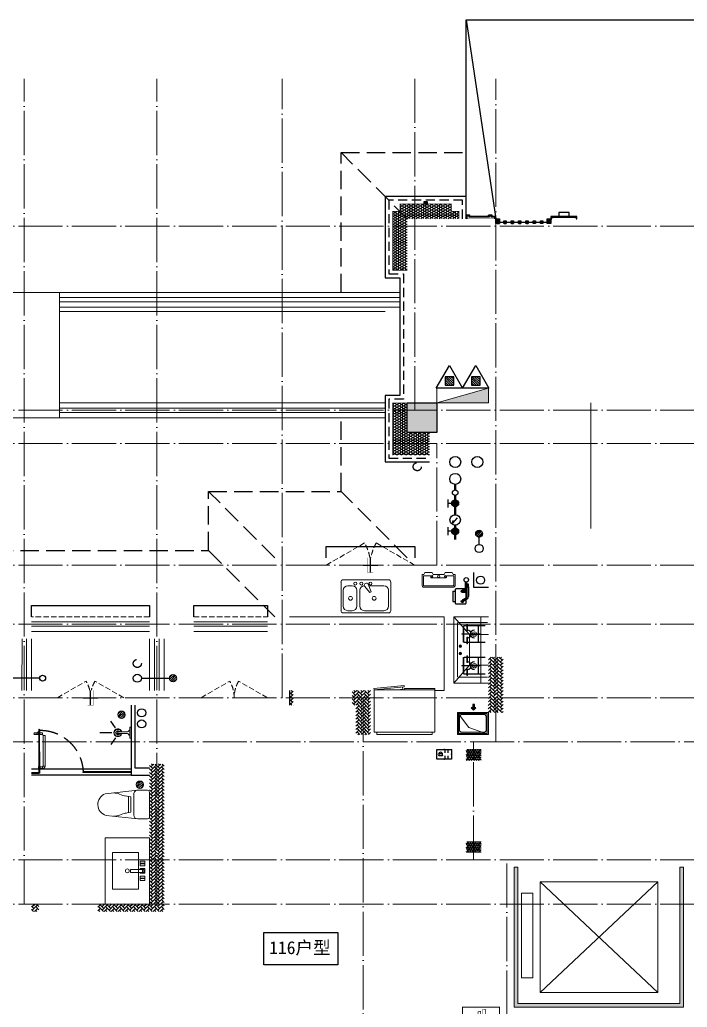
# Model space of a CAD drawing. Extents: x -518115 to 389031, y -231062 to 1628073.
# Drawn here: x 42956 to 52017, y 677557 to 690957 of the extents above; entities that cross this region are included whole.
import ezdxf
from ezdxf.enums import TextEntityAlignment as Align

# ---------------------------------------------------------------- set-up
doc = ezdxf.new("R2010")
doc.units = 0
doc.header["$LTSCALE"] = 1000
doc.header["$MEASUREMENT"] = 0
for name, pattern in [('DASH', [0.35, 0.25, -0.1]), ('DOTE', [2.42, 2, -0.2, 0.02, -0.2]), ('HIDDEN', [0.375, 0.25, -0.125])]:
    doc.linetypes.add(name, pattern=pattern)
for name, color, linetype, lineweight in [('3.5方案汇报，与郭总、侯月琴确定户型_t8$0$STAIR', 2, 'Continuous', 18), ('DOTE', 19, 'DOTE', 9), ('EQUIP-消防', 3, 'Continuous', 20), ('EQUIP_消火栓', 242, 'Continuous', 18), ('LVTRY', 1, 'Continuous', 13), ('PUB_HATCH', 8, 'Continuous', 9), ('STAIR', 2, 'Continuous', 18), ('WINDOW', 144, 'Continuous', 15), ('填充', 251, 'Continuous', 5), ('平面-栏杆', 135, 'Continuous', 15), ('平面-看线', 45, 'Continuous', 15), ('平面-空调室内机', 176, 'Continuous', 9), ('平面-空调预留孔', 173, 'Continuous', 15), ('空调', 76, 'Continuous', 13), ('立面-洞口示意', 152, 'Continuous', 13)]:
    doc.layers.add(name, color=color, linetype=linetype, lineweight=lineweight)
for name, color, linetype in [('A-EQPM-MECH', 191, 'Continuous'), ('AH-FURNITURE', 1, 'Continuous'), ('EQUIP-安防', 3, 'Continuous'), ('EQUIP_地漏', 7, 'Continuous'), ('EQUIP_消防', 7, 'Continuous'), ('IP-bath&kitchen-JOHNSON', 4, 'Continuous'), ('P-bath&kitchen-JOHNSON', 4, 'Continuous'), ('PUB_TEXT', 4, 'Continuous'), ('VPIPE-中水', 122, 'Continuous'), ('VPIPE-凝结', 150, 'Continuous'), ('VPIPE-废水', 31, 'Continuous'), ('VPIPE-消防', 1, 'TG_X'), ('VPIPE-给水', 3, 'TG_J'), ('VPIPE-雨水', 4, 'DASH'), ('保温', 6, 'Continuous'), ('修改标示', 212, 'Continuous'), ('卫生间', 6, 'Continuous'), ('建筑-排气道', 9, 'Continuous'), ('机电标识类', 1, 'Continuous'), ('污水', 3, 'Continuous'), ('看线', 251, 'Continuous'), ('立面', 73, 'Continuous'), ('立面-看线', 251, 'Continuous'), ('给水', 4, 'Continuous'), ('铝合金', 144, 'Continuous')]:
    doc.layers.add(name, color=color, linetype=linetype)
doc.styles.add('_TEL_DIM', font='SIMPLEX', dxfattribs={"width": 0.8, "height": 3.5, "bigfont": 'HZTXT'})
doc.styles.add('DIM_FONT', font='SIMPLEX.shx', dxfattribs={"width": 0.56})
doc.styles.add('TG_LINETYPE', font='SIMPLEX', dxfattribs={"width": 0.8, "height": 3, "bigfont": 'HZTXT'})
doc.styles.add('房间名称', font='TSSDENG', dxfattribs={"width": 0.8, "bigfont": 'HZTXT'})
doc.styles.add('黑体', font='')
doc.styles.get('黑体').set_extended_font_data('SimHei')
doc.linetypes.add('TG_J', pattern='A,2,-0.22,["J",TG_LINETYPE,S=0.1,R=0,X=-0.18,Y=-0.15],0', length=2.22)
doc.linetypes.add('TG_X', pattern='A,4,-0.3,["X",TG_LINETYPE,S=0.1,R=0,X=-0.23,Y=-0.15],0', length=4.3)
pattern_1 = [(45, (0, 0), (0, 47.4157523), [100.584, -33.528]), (135, (23.708, 23.708), (3e-15, 47.4157523), [100.584, -33.528])]
pattern_2 = [(90, (0, 0), (-16.49778, 1e-15), [9.525, -19.05]), (210, (0, 0), (8.24889, -14.2874966), [9.525, -19.05]), (150, (6e-16, 9.525), (-8.24889, -14.2874966), [9.525, -19.05])]

# ---------------------------------------------------------------- blocks, each defined once
blk = doc.blocks.new('rtyg7uyhg')
at = {"layer": 'LVTRY'}
for p, q in [((193590, 45458), (193590, 45069)), ((194235, 45489), (193621, 45489)), ((193896, 45430), (193858, 45326)), ((193926, 45440), (193940, 45432)), ((194265, 45069), (194265, 45458)), ((193621, 45131), (193621, 45346)), ((193682, 45407), (193888, 45407)), ((193858, 45326), (193875, 45316)), ((193875, 45316), (193946, 45401)), ((194010, 45346), (194010, 45131)), ((194051, 45131), (194051, 45346)), ((194112, 45407), (194173, 45407)), ((194235, 45346), (194235, 45131)), ((193621, 45039), (194235, 45039)), ((193948, 45069), (193682, 45069)), ((194173, 45069), (194112, 45069))]:
    blk.add_line(p, q, dxfattribs=at)
for centre, radius in [((193866, 45438), 20.5), ((193989, 45438), 20.5), ((194071, 45438), 20.5), ((193815, 45238), 25.6), ((194137, 45238), 25.6)]:
    blk.add_circle(centre, radius, dxfattribs=at)
for centre, radius, start, end in [((193621, 45458), 30.7, 90, 180), ((193916, 45423), 20.5, 60, 159.4623), ((193930, 45414), 20.5, 320.5377, 60), ((194235, 45458), 30.7, 360, 90), ((193682, 45346), 61.4, 90, 180), ((193948, 45346), 61.4, 360, 90), ((194112, 45346), 61.4, 90, 180), ((194173, 45346), 61.4, 360, 90), ((193621, 45069), 30.7, 180, 270), ((193682, 45131), 61.4, 180, 270), ((193948, 45131), 61.4, 270, 360), ((194112, 45131), 61.4, 180, 270), ((194173, 45131), 61.4, 270, 360), ((194235, 45069), 30.7, 270, 360)]:
    blk.add_arc(centre, radius, start, end, dxfattribs=at)
at = {"layer": 'LVTRY', "style": 'DIM_FONT', "width": 0.8, "flags": 9}
for tag in ['YSIZE', 'XSIZE']:
    blk.add_attdef(tag, (193928, 45488), '', height=0.5, rotation=90, dxfattribs=at)
blk = doc.blocks.new('A$C60D053AF')
at = {"layer": 'AH-FURNITURE', "color": 8}
for p, q in [((233, -90), (128, -90)), ((233, -110), (128, -110)), ((193, -71), (328, -71)), ((193, -91), (328, -91)), ((245, -129), (245, -122)), ((265, -129), (265, -122)), ((342, -97), (370, -143)), ((356, -83), (384, -129)), ((255, -281), (255, -251)), ((393, -281), (393, -251)), ((255, -281), (393, -281))]:
    blk.add_line(p, q, dxfattribs=at)
for points in [[(170, -68, 1), (170, -94), (193, -94), (193, -68)], [(234, -251), (414, -251, 0.414214), (424, -241), (424, -111, 0.414214), (414, -101), (234, -101, 0.414214), (224, -111), (224, -241, 0.414214)], [(268, -122), (268, -107, 0.414214), (248, -87), (233, -87), (233, -113), (242, -113), (242, -122)], [(242, -152, 1), (268, -152), (268, -129), (242, -129)], [(384, -161, 1), (402, -143), (386, -127), (368, -145)]]:
    blk.add_lwpolyline(points, format="xyb", close=True, dxfattribs=at)
for centre, radius in [((100, -100), 30), ((255, -152), 15), ((255, -152), 10), ((393, -152), 15), ((393, -152), 10)]:
    blk.add_circle(centre, radius, dxfattribs=at)
for radius in [40, 20]:
    blk.add_arc((328, -111), radius, 45, 90, dxfattribs=at)
blk = doc.blocks.new('A-Kitchen-7')
at = {"layer": 'LVTRY'}
for p, q in [((-519, 780), (-7, 834)), ((-515, 756), (-519, 780)), ((-4, 811), (-515, 756)), ((515, 756), (-515, 756)), ((-515, 756), (-515, 40)), ((-486, 761), (-485, 756)), ((-29, 767), (-112, 756)), ((-29, 767), (-35, 806)), ((-7, 834), (-4, 811)), ((515, 780), (0, 780)), ((0, 756), (0, 780)), ((515, 756), (515, 780)), ((515, 40), (515, 756)), ((-515, 40), (515, 40))]:
    blk.add_line(p, q, dxfattribs=at)
blk.add_lwpolyline([(-469, 40), (-469, 0), (469, 0), (469, 40)], close=True, dxfattribs=at)
blk = doc.blocks.new('*U70')
h = blk.add_hatch(color=5)
h.set_gradient(color1=(0, 0, 255), rotation=180, tint=1)
h.paths.add_polyline_path([(0, 0), (-6.35, -6.35), (-6.35, -2.159), (-15, -2.159), (-15, 2.159), (-6.35, 2.159), (-6.35, 6.35)])
at = {"color": 0, "linetype": 'Continuous'}
blk.add_lwpolyline([(0, 0), (-6.35, -6.35), (-6.35, -2.159), (-15, -2.159), (-15, 2.159), (-6.35, 2.159), (-6.35, 6.35)], close=True, dxfattribs=at)
blk = doc.blocks.new('sgrsefv')
at = {"layer": 'PUB_HATCH'}
blk.add_hatch(color=256, dxfattribs=at).paths.add_polyline_path([(1112933, 840916), (1112933, 840646), (1113073, 840646), (1113073, 840661), (1112968, 840661), (1112948, 840681), (1112948, 840881), (1112968, 840901), (1113288, 840901), (1113308, 840881), (1113308, 840681), (1113288, 840661), (1113183, 840661), (1113183, 840646), (1113323, 840646), (1113323, 840916)])
at = {"layer": 'LVTRY', "color": 1}
for p, q in [((1113073, 840661), (1113073, 840646)), ((1113183, 840661), (1113183, 840646))]:
    blk.add_line(p, q, dxfattribs=at)
for points in [[(1112918, 840931), (1113338, 840931), (1113338, 840631), (1112918, 840631)], [(1112933, 840916), (1113323, 840916), (1113323, 840646), (1112933, 840646)], [(1113288, 840661), (1112968, 840661), (1112948, 840681), (1112948, 840881), (1112968, 840901), (1113288, 840901), (1113308, 840881), (1113308, 840681), (1113288, 840661)]]:
    blk.add_lwpolyline(points, close=True, dxfattribs=at)
at = {"layer": '立面-洞口示意'}
blk.add_lwpolyline([(1112918, 840931), (1113182, 840837), (1113338, 840631)], dxfattribs=at)
at = {"layer": '建筑-排气道', "xscale": -5, "yscale": 5, "zscale": 5, "rotation": 270}
blk.add_blockref('*U70', (1113118, 840599), dxfattribs=at)
blk = doc.blocks.new('FRSDFDGDGDRGDR')
at = {"layer": '平面-空调预留孔'}
for p, q in [((699612, 775044), (699612, 775441)), ((699619, 775448), (699746, 775448)), ((699720, 775342), (699720, 775143)), ((699727, 775349), (699740, 775349)), ((699746, 775448), (699746, 775355)), ((699727, 775136), (699740, 775136)), ((699746, 775130), (699746, 775037)), ((699746, 775037), (699619, 775037))]:
    blk.add_line(p, q, dxfattribs=at)
blk.add_lwpolyline([(699766, 775167), (699793, 775154), (699793, 775057), (699766, 775044), (699766, 775018), (699619, 775018, -0.414214), (699593, 775044), (699593, 775441, -0.414214), (699619, 775468), (699766, 775468), (699766, 775441), (699793, 775428), (699793, 775332), (699766, 775318)], format="xyb", close=True, dxfattribs=at)
for centre, radius in [((699740, 775332), 10.6), ((699740, 775243), 15.8), ((699740, 775154), 10.6)]:
    blk.add_circle(centre, radius, dxfattribs=at)
for centre, start, end in [((699619, 775441), 90, 180), ((699727, 775342), 90, 180), ((699740, 775355), 270, 360), ((699727, 775143), 180, 270), ((699740, 775130), 0, 90), ((699619, 775044), 180, 270)]:
    blk.add_arc(centre, 6.6, start, end, dxfattribs=at)
blk = doc.blocks.new('GDGDRGDRGRD')
at = {"layer": 'LVTRY', "color": 251}
for p, q in [((430081, 371515), (429865, 371758)), ((430335, 371758), (429865, 371758)), ((429865, 371758), (429865, 370858)), ((430235, 370858), (430235, 371758)), ((430335, 371515), (430081, 371515)), ((430081, 371515), (430081, 371100)), ((429865, 370858), (430081, 371100)), ((430081, 371100), (430335, 371100)), ((429865, 370858), (430335, 370858))]:
    blk.add_line(p, q, dxfattribs=at)
at = {"layer": 'LVTRY'}
for p, q in [((429915, 370948), (429915, 371668)), ((429925, 371678), (430325, 371678)), ((429995, 371628), (429995, 371418)), ((430000, 371628), (430000, 371418)), ((430290, 371638), (430005, 371638)), ((430290, 371633), (430005, 371633)), ((430045, 371658), (430045, 371568)), ((430050, 371658), (430045, 371658)), ((430050, 371568), (430050, 371658)), ((430195, 371418), (430195, 371628)), ((430200, 371418), (430200, 371628)), ((430235, 371668), (430235, 370948)), ((429975, 371526), (430102, 371526)), ((429975, 371521), (429975, 371526)), ((430102, 371521), (429975, 371521)), ((430045, 371568), (430050, 371568)), ((430045, 371388), (430045, 371478)), ((430045, 371478), (430050, 371478)), ((430050, 371478), (430050, 371388)), ((430220, 371526), (430092, 371526)), ((430092, 371526), (430092, 371521)), ((430092, 371521), (430220, 371521)), ((430102, 371526), (430102, 371521)), ((430220, 371521), (430220, 371526)), ((430235, 371100), (430235, 371515)), ((429935, 371358), (429974, 371358)), ((429955, 371339), (429955, 371378)), ((430005, 371413), (430290, 371413)), ((430005, 371408), (430290, 371408)), ((430050, 371388), (430045, 371388)), ((429935, 371258), (429974, 371258)), ((429955, 371239), (429955, 371278)), ((429995, 370988), (429995, 371198)), ((430000, 370988), (430000, 371198)), ((430005, 371208), (430290, 371208)), ((430005, 371203), (430290, 371203)), ((430045, 371228), (430045, 371138)), ((430050, 371228), (430045, 371228)), ((430050, 371138), (430050, 371228)), ((430195, 371198), (430195, 370988)), ((430200, 371198), (430200, 370988)), ((430102, 371096), (429975, 371096)), ((429975, 371096), (429975, 371091)), ((429975, 371091), (430102, 371091)), ((430045, 371138), (430050, 371138)), ((430045, 370958), (430045, 371048)), ((430045, 371048), (430050, 371048)), ((430050, 371048), (430050, 370958)), ((430092, 371091), (430092, 371096)), ((430092, 371096), (430220, 371096)), ((430220, 371091), (430092, 371091)), ((430102, 371091), (430102, 371096)), ((430220, 371096), (430220, 371091)), ((430325, 370938), (429925, 370938)), ((430290, 370983), (430005, 370983)), ((430290, 370978), (430005, 370978)), ((430050, 370958), (430045, 370958))]:
    blk.add_line(p, q, dxfattribs=at)
blk.add_lwpolyline([(429609, 370758), (429735, 370758), (429735, 371758), (427635, 371758)], dxfattribs=at)
for centre, radius in [((430147, 371523), 29.7), ((430147, 371523), 11.7), ((429955, 371358), 17), ((429955, 371258), 17), ((430147, 371093), 29.7), ((430147, 371093), 11.7)]:
    blk.add_circle(centre, radius, dxfattribs=at)
for centre, radius, start, end in [((429925, 371668), 10, 90, 180), ((430005, 371628), 10, 90, 180), ((430005, 371628), 5, 90, 180), ((430190, 371628), 10, 0, 90), ((430190, 371628), 5, 0, 90), ((430225, 371668), 10, 0, 90), ((430047, 371523), 56.7, 2.2742, 87.7258), ((430047, 371523), 52.2, 2.4704, 87.5296), ((430047, 371523), 56.7, 272.2742, 357.7258), ((430047, 371523), 52.2, 272.4704, 357.5296), ((430147, 371523), 56.7, 92.2742, 177.7258), ((430147, 371523), 56.7, 182.2742, 267.7258), ((430147, 371523), 52.2, 92.4704, 177.5296), ((430147, 371523), 52.2, 182.4704, 267.5296), ((430005, 371418), 10, 180, 270), ((430005, 371418), 5, 180, 270), ((430190, 371418), 5, 270, 0), ((430190, 371418), 10, 270, 0), ((430005, 371198), 10, 90, 180), ((430005, 371198), 5, 90, 180), ((430190, 371198), 10, 0, 90), ((430190, 371198), 5, 0, 90), ((430047, 371093), 56.7, 2.2742, 87.7258), ((430047, 371093), 52.2, 2.4704, 87.5296), ((430047, 371093), 56.7, 272.2742, 357.7258), ((430047, 371093), 52.2, 272.4704, 357.5296), ((430147, 371093), 56.7, 92.2742, 177.7258), ((430147, 371093), 56.7, 182.2742, 267.7258), ((430147, 371093), 52.2, 92.4704, 177.5296), ((430147, 371093), 52.2, 182.4704, 267.5296), ((429925, 370948), 10, 180, 270), ((430005, 370988), 10, 180, 270), ((430005, 370988), 5, 180, 270), ((430190, 370988), 5, 270, 0), ((430190, 370988), 10, 270, 0), ((430225, 370948), 10, 270, 0)]:
    blk.add_arc(centre, radius, start, end, dxfattribs=at)
at = {"xscale": -1}
blk.add_blockref('rtyg7uyhg', (622600, 326770), dxfattribs=at)
at = {"xscale": -1, "rotation": 270}
blk.add_blockref('FRSDFDGDGDRGDR', (-345583, -327434), dxfattribs=at)
for name, p, rotation in [('A$C60D053AF', (430135, 372358), 270), ('sgrsefv', (1543253, 1211090), 180)]:
    blk.add_blockref(name, p, dxfattribs=dict(rotation=rotation))
at = {"layer": 'LVTRY', "color": 1, "extrusion": (0, 0, -1), "xscale": -0.7999999999883585, "yscale": 0.7999999999883585, "zscale": -0.7999999999883585}
blk.add_blockref('A-Kitchen-7', (-429197, 370159), dxfattribs=at)
blk = doc.blocks.new('GDFGDGRD')
at = {"layer": '保温', "linetype": 'ByBlock', "ltscale": 10}
h = blk.add_hatch(dxfattribs=at)
h.set_pattern_fill('AR-HBONE', color=251, scale=55)
h.set_pattern_definition(pattern_1)
h.paths.add_polyline_path([(434617, 372724), (434417, 372724), (434416, 373474), (434616, 373474)])
h = blk.add_hatch(dxfattribs=at)
h.set_pattern_fill('AR-HBONE', color=251, scale=55)
h.set_pattern_definition(pattern_1)
h.paths.add_polyline_path([(436215, 372424), (436217, 373024), (436417, 373024), (436415, 372424)])
h = blk.add_hatch(dxfattribs=at)
h.set_pattern_fill('AR-HBONE', color=251, scale=55)
h.set_pattern_definition(pattern_1)
h.paths.add_polyline_path([(436417, 372824), (436417, 373024), (436467, 373024), (436467, 372824)])
h = blk.add_hatch(dxfattribs=at)
h.set_pattern_fill('AR-HBONE', color=251, scale=55)
h.set_pattern_definition(pattern_1)
h.paths.add_polyline_path([(437267, 372824), (437267, 373024), (437317, 373024), (437317, 372824)])
at = {"layer": '保温', "linetype": 'Continuous', "ltscale": 10}
h = blk.add_hatch(dxfattribs=at)
h.set_pattern_fill('HEX', color=251, scale=10, angle=90, style=0)
h.set_pattern_definition(pattern_2)
h.paths.add_polyline_path([(434917, 372074), (434717, 372074), (434716, 372224), (434916, 372224)])
at = {"layer": '保温', "linetype": 'ByBlock', "ltscale": 10}
h = blk.add_hatch(dxfattribs=at)
h.set_pattern_fill('AR-HBONE', color=251, scale=55)
h.set_pattern_definition(pattern_1)
h.paths.add_polyline_path([(439017, 370024), (439017, 372024), (439217, 372024), (439217, 370024)])
at = {"layer": '保温', "linetype": 'Continuous', "ltscale": 10}
h = blk.add_hatch(dxfattribs=at)
h.set_pattern_fill('HEX', color=251, scale=10, angle=90, style=0)
h.set_pattern_definition(pattern_2)
h.paths.add_polyline_path([(434917, 370824), (434717, 370824), (434716, 370974), (434916, 370974)])
at = {"layer": '保温', "linetype": 'ByBlock', "ltscale": 10}
h = blk.add_hatch(dxfattribs=at)
h.set_pattern_fill('AR-HBONE', color=251, scale=55)
h.set_pattern_definition(pattern_1)
h.paths.add_polyline_path([(439217, 370024), (439217, 370124), (439917, 370124), (439917, 370024)])
h = blk.add_hatch(dxfattribs=at)
h.set_pattern_fill('AR-HBONE', color=251, scale=55)
h.set_pattern_definition(pattern_1)
h.paths.add_polyline_path([(440717, 370024), (440717, 370124), (440817, 370124), (440817, 370024)])
at = {"layer": '保温', "color": 251, "linetype": 'ByBlock', "ltscale": 10}
blk.add_line((437317, 373024), (437317, 372824), dxfattribs=at)
blk = doc.blocks.new('dongkong')
blk.add_wipeout([(-603756, 210771), (-603756, 210571), (-603836, 210571), (-603836, 210771)])
at = {"layer": '机电标识类', "color": 250, "linetype": 'DASH', "ltscale": 400}
for p, q in [((-603896, 210671), (-603696, 210671)), ((-603796, 210771), (-603796, 210571))]:
    blk.add_line(p, q, dxfattribs=at)
at = {"layer": '空调', "color": 6, "linetype": 'DASH', "const_width": 2}
blk.add_lwpolyline([(-603756, 210771), (-603756, 210571), (-603836, 210571), (-603836, 210771)], close=True, dxfattribs=at)
blk = doc.blocks.new('A$C2705576B')
at = {"layer": '给水'}
h = blk.add_hatch(color=256, dxfattribs=at)
edge = h.paths.add_edge_path()
edge.add_arc((417, -1741), 47.2, 0, 360)
h = blk.add_hatch(color=256, dxfattribs=at)
edge = h.paths.add_edge_path()
edge.add_arc((795, -1741), 47.2, 0, 360)
for p, q in [((363, -1645), (472, -1645)), ((417, -1741), (417, -1645)), ((601, -1768), (525, -1704)), ((525, -1704), (564, -1715)), ((740, -1645), (849, -1645)), ((795, -1741), (795, -1645))]:
    blk.add_line(p, q, dxfattribs=at)
at = {"layer": '给水', "const_width": 35.4}
for points in [[(499, -1741), (302, -1741)], [(903, -1741), (641, -1741)], [(1053, -1741), (978, -1741)]]:
    blk.add_lwpolyline(points, dxfattribs=at)
at = {"layer": '给水'}
for centre, radius in [((417, -1741), 47.2), ((570, -1741), 70.8), ((795, -1741), 47.2), ((941, -1741), 37.5)]:
    blk.add_circle(centre, radius, dxfattribs=at)
blk = doc.blocks.new('$TwtSys$00000141')
at = {"color": 1}
for p, q in [((-47, 4), (-5, 46)), ((-47, 4), (-5, 46)), ((-44, -18), (18, 44)), ((-44, -18), (18, 44)), ((-33, -33), (33, 33)), ((-33, -33), (33, 33)), ((-16, -44), (44, 16)), ((-16, -44), (44, 16)), ((6, -46), (46, -6)), ((6, -46), (46, -6))]:
    blk.add_line(p, q, dxfattribs=at)
blk.add_circle((0, 0), 47, dxfattribs=at)
blk.add_circle((0, 0), 47, dxfattribs=at)
blk = doc.blocks.new('rrrrrrrrrrrra')
for p, q in [((-112, 459), (-112, 324)), ((253, 484), (-87, 484)), ((278, 324), (278, 459)), ((-112, 324), (-64, -103)), ((-59, 271), (224, 271)), ((278, 324), (228, -116)), ((-21, 232), (-34, 154)), ((191, 200), (-26, 200)), ((186, 232), (-21, 232)), ((186, 232), (199, 154))]:
    blk.add_line(p, q)
for centre, radius, start, end in [((-87, 459), 25, 90, 180), ((253, 459), 25, 0, 90), ((-59, 324), 53.3, 180, 270), ((224, 324), 53.3, 270, 0), ((-323, 210), 294, 333.5369, 351.4828), ((488, 210), 294, 188.5172, 206.4631), ((149, -3), 224, 158.5202, 180), ((16, -3), 224, 0, 21.4798), ((84, -64), 153, 195.0773, 340.1181)]:
    blk.add_arc(centre, radius, start, end)
blk = doc.blocks.new('A$C1E0F638F')
for points in [[(500, 435), (500, 85), (0, 85), (0, 435)], [(270, 30), (230, 30), (230, 195), (270, 195)], [(120, 0), (180, 0), (180, 60), (120, 60)], [(147, 55), (153, 55), (153, 5), (147, 5)], [(230, 30), (270, 30), (270, 10), (230, 10)], [(380, 0), (320, 0), (320, 60), (380, 60)], [(353, 55), (347, 55), (347, 5), (353, 5)]]:
    blk.add_lwpolyline(points, close=True)
blk.add_lwpolyline([(270, 60), (280, 60), (280, 0), (220, 0), (220, 60), (230, 60)])
blk.add_circle((250, 236), 26)
blk = doc.blocks.new('$lvtry$00000171')
for p, q in [((-74, 11), (-11, 74)), ((-70, -27), (27, 70)), ((-53, -53), (53, 53)), ((-27, -70), (70, 27)), ((11, -74), (74, -11))]:
    blk.add_line(p, q)
blk.add_circle((0, 0), 75)
blk.add_point((0, 0))
blk = doc.blocks.new('135')
blk.add_hatch(color=256).paths.add_polyline_path([(5, 2), (4, -1), (-5, 2), (-4, 5)])
for p, q in [((-6, 19), (-3, 19)), ((-3, 19), (-6, 19)), ((-6, 3), (5, -2)), ((-6, 3), (-5, 3)), ((-5, 11), (-5, 31)), ((5, 11), (-5, 11)), ((5, 10), (-5, 10)), ((-5, 3), (-4, 6)), ((-4, 6), (5, 2)), ((0, 0), (0, 39)), ((6, 19), (3, 19)), ((3, 19), (6, 19)), ((4, -1), (5, 2)), ((5, 11), (5, 32)), ((4, -1), (6, -2))]:
    blk.add_line(p, q)
for centre, radius, start, end in [((6, 16), 13.5, 151.0147, 204.8403), ((13, 4), 20.5, 163.0924, 182.0012), ((-6, 4), 1, 184.2275, 248.4661), ((-5, 22), 0.5, 335.7643, 151.0147), ((4, 18), 9.42, 155.7643, 171.9773), ((9, 15), 14.6, 166.278, 198.0953), ((14, 4), 19.5, 163.7443, 182.5269), ((-5, 3), 0.5, 181.9385, 247.2597), ((5, 22), 0.5, 29.8425, 204.574), ((-6, 17), 11.7, 10.475, 24.574), ((-6, 15), 12.4, 338.6449, 16.0476), ((29, 7), 24, 172.9439, 199.2318), ((-6, 16), 13.4, 334.9111, 29.8425), ((26, 6), 20.6, 169.1454, 199.9526), ((6, -1), 1.17, 247.4597, 19.9526), ((6, -1), 0.5, 247.4597, 19.2318)]:
    blk.add_arc(centre, radius, start, end)
blk.add_open_spline([(-5, 31), (-4, 31), (-2, 33), (1, 29), (3, 31), (5, 32)], degree=3, knots=[0, 0, 0, 0, 3.066329, 6.218313, 11.124135, 11.124135, 11.124135, 11.124135])
blk = doc.blocks.new('SDFAWERAWER')
at = {"layer": 'LVTRY', "color": 1}
for p, q in [((593941, -1242210), (593784, -1242595)), ((593965, -1242220), (593807, -1242604)), ((593941, -1242210), (593965, -1242220)), ((593988, -1242191), (593978, -1242214)), ((594007, -1242226), (593978, -1242214)), ((594017, -1242203), (593988, -1242191)), ((594016, -1242220), (594027, -1242193)), ((594016, -1242220), (594022, -1242223)), ((594026, -1242204), (594018, -1242222)), ((594018, -1242222), (594021, -1242220)), ((594025, -1242211), (594021, -1242220)), ((594023, -1242221), (594022, -1242223)), ((594022, -1242223), (594024, -1242222)), ((594023, -1242211), (594030, -1242194)), ((594024, -1242221), (594024, -1242222)), ((594025, -1242211), (594031, -1242197)), ((594027, -1242193), (594033, -1242195)), ((594028, -1242234), (594078, -1242255)), ((594030, -1242194), (594031, -1242197)), ((594032, -1242197), (594033, -1242195)), ((594033, -1242195), (594034, -1242197)), ((594034, -1242198), (594034, -1242197)), ((594047, -1242201), (594036, -1242229)), ((594036, -1242229), (594039, -1242230)), ((594037, -1242211), (594088, -1242232)), ((594039, -1242230), (594045, -1242214)), ((594039, -1242230), (594042, -1242228)), ((594042, -1242228), (594051, -1242205)), ((594050, -1242202), (594043, -1242218)), ((594047, -1242201), (594050, -1242202)), ((594050, -1242202), (594051, -1242205)), ((594057, -1242246), (594067, -1242223)), ((593784, -1242595), (593807, -1242604)), ((593803, -1242641), (593813, -1242618)), ((593803, -1242641), (593833, -1242653)), ((593813, -1242618), (593842, -1242630)), ((593842, -1242630), (593833, -1242653)), ((593834, -1242656), (593833, -1242653)), ((593845, -1242629), (593834, -1242656)), ((593836, -1242657), (593834, -1242656)), ((593848, -1242630), (593836, -1242657)), ((593845, -1242629), (593842, -1242630)), ((593848, -1242630), (593845, -1242629)), ((593847, -1242662), (593858, -1242634)), ((593847, -1242662), (593850, -1242663)), ((593850, -1242663), (593861, -1242635)), ((593852, -1242662), (593862, -1242637)), ((593858, -1242634), (593861, -1242635)), ((593861, -1242635), (593862, -1242637))]:
    blk.add_line(p, q, dxfattribs=at)
blk.add_lwpolyline([(593823, -1242717), (594046, -1242174), (594037, -1242170), (593814, -1242713)], close=True, dxfattribs=at)
blk.add_arc((594075, -1242240), 15.3, 281.7932, 33.7019, dxfattribs=at)
for centre, major_axis, start_param, end_param in [((593974, -1242224), (3.93, 9.6), 0, 1.570796), ((593817, -1242608), (13.5, 33.1), 1.570796, 3.141593), ((593817, -1242608), (3.93, 9.6), 1.570796, 3.141593)]:
    blk.add_ellipse(centre, major_axis=major_axis, ratio=1, start_param=start_param, end_param=end_param, dxfattribs=at)
at = {"layer": 'P-bath&kitchen-JOHNSON', "color": 8, "linetype": 'DASH'}
blk.add_arc((593810, -1242714), 586, 67.5369, 157.1325, dxfattribs=at)
at = {"layer": 'LVTRY', "color": 1, "xscale": -1, "rotation": 157.7329157530927}
blk.add_blockref('135', (594045, -1242162), dxfattribs=at)
blk = doc.blocks.new('A$C5DCB2F21')
at = {"layer": 'IP-bath&kitchen-JOHNSON', "color": 8}
for p, q in [((-68, -213), (-158, -275)), ((0, -261), (0, -425)), ((68, -213), (158, -275))]:
    blk.add_line(p, q, dxfattribs=at)
at = {"layer": 'IP-bath&kitchen-JOHNSON', "color": 250}
for centre, major_axis, ratio, start_param, end_param in [((0, -179), (-51, 0), 0.990052, -1.36297, 4.504563), ((0, -178), (-26.8, 0), 0.994812, -1.167677, 4.309269)]:
    blk.add_ellipse(centre, major_axis=major_axis, ratio=ratio, start_param=start_param, end_param=end_param, dxfattribs=at)
at = {"layer": 'LVTRY', "color": 1}
for p, q in [((74, 0), (-74, 0)), ((-10, -174), (-10, -49)), ((11, -174), (11, -49))]:
    blk.add_line(p, q, dxfattribs=at)
blk.add_lwpolyline([(74, 0), (74, -16), (-74, -16), (-74, 0)], dxfattribs=at)
for points in [[(-26, -31, -0.364142), (-38, -16, -0.020495)], [(-10, -49, 0.214893), (-26, -31, 7.649644)], [(11, -49, -0.21439), (26, -31, -7.649644)], [(26, -31, 0.364142), (38, -16, 0.020495)]]:
    blk.add_lwpolyline(points, format="xyb", dxfattribs=at)
blk.add_arc((0, -174), 10.5, 180, 0, dxfattribs=at)
for centre, major_axis, ratio, start_param, end_param in [((0, -181), (53.6, 0), 0.987577, 1.76809, 7.656688), ((-12, -165), (0, 1.43), 0.85, -1.570796, 4.712389), ((-12, -189), (0, 1.43), 0.85, 4.712389, 10.995574), ((12, -165), (0, 1.43), 0.85, 4.712389, 10.995574), ((12, -189), (0, 1.43), 0.85, 4.712389, 10.995574)]:
    blk.add_ellipse(centre, major_axis=major_axis, ratio=ratio, start_param=start_param, end_param=end_param, dxfattribs=at)
blk = doc.blocks.new('DSGDFGF')
at = {"layer": 'IP-bath&kitchen-JOHNSON'}
for p, q in [((676542, 342985), (677892, 342985)), ((676542, 342950), (677192, 342950)), ((676542, 342940), (677192, 342940)), ((677192, 342940), (677192, 342950)), ((677892, 342940), (677792, 342940)), ((677792, 342930), (677792, 342940)), ((677892, 342930), (677792, 342930)), ((676542, 342905), (677892, 342905))]:
    blk.add_line(p, q, dxfattribs=at)
at = {"layer": 'IP-bath&kitchen-JOHNSON', "color": 8}
for points in [[(676542, 343855), (676542, 342905), (676292, 342905)], [(676492, 343855), (676492, 343005), (676292, 343005)]]:
    blk.add_lwpolyline(points, dxfattribs=at)
at = {"layer": 'LVTRY', "color": 1}
blk.add_lwpolyline([(676892, 341155), (676292, 341155), (676292, 342055), (676892, 342055)], close=True, dxfattribs=at)
at = {"layer": 'IP-bath&kitchen-JOHNSON'}
for name, p, rotation in [('A$C5DCB2F21', (676542, 343480), 90.00848852444699), ('SDFAWERAWER', (-342526, 1268091), 22.25976934310714)]:
    blk.add_blockref(name, p, dxfattribs=dict(at, rotation=rotation))
at = {"layer": 'LVTRY', "xscale": -0.6666666667107826, "yscale": 0.6666666667107826}
for p in [(676672, 343725), (676422, 342775)]:
    blk.add_blockref('$lvtry$00000171', p, dxfattribs=at)
at = {"layer": 'LVTRY', "color": 1, "extrusion": (0, 0, -1), "xscale": -1, "zscale": -1, "rotation": 270}
blk.add_blockref('rrrrrrrrrrrra', (-676776, 342423), dxfattribs=at)
at = {"layer": 'LVTRY', "color": 1, "xscale": -1, "rotation": 270}
blk.add_blockref('A$C1E0F638F', (676357, 341356), dxfattribs=at)
blk = doc.blocks.new('$TwtSys$00000434')
for p, q in [((-0.5, 0.5), (-0.5, -0.5)), ((-0.5, -0.5), (0.5, 0.5)), ((0.5, 0.5), (-0.5, 0.5)), ((0.5, -0.5), (0.5, 0.5)), ((-0.5, -0.5), (0.5, -0.5))]:
    blk.add_line(p, q)
blk.add_solid([(0.5, -0.5), (0.5, 0.5), (-0.5, -0.5)])
blk = doc.blocks.new('$TwtSys$00000546')
h = blk.add_hatch()
h.set_pattern_fill('ANSI31', color=1, scale=200, style=0)
h.set_pattern_definition([(45, (-38543.802, -6670.83), (-17.67767, 17.67767), [])])
h.paths.add_polyline_path([(-65, 174), (65, 174), (65, 44), (-65, 44)])
at = {"color": 1}
for points in [[(0, 344), (-198, 0), (198, 0)], [(-65, 174), (65, 174), (65, 44), (-65, 44)]]:
    blk.add_lwpolyline(points, close=True, dxfattribs=at)
blk = doc.blocks.new('A$C7D502F78')
at = {"layer": '修改标示', "ltscale": 2}
blk.add_lwpolyline([(-151, 197), (-11, 197), (-11, 142), (-151, 142)], close=True, dxfattribs=at)
blk = doc.blocks.new('HFHFTHFD')
at = {"layer": 'DOTE', "linetype": 'DOTE', "ltscale": 0.3}
for p, q in [((450317, 601749), (450317, 612949)), ((452117, 601749), (452117, 612949)), ((453817, 604549), (453817, 612949)), ((456717, 603949), (456717, 612949)), ((472617, 610949), (418617, 610949)), ((455617, 608449), (455617, 610949)), ((472617, 608449), (418617, 608449)), ((472617, 607999), (418617, 607999)), ((455917, 606349), (455917, 607999)), ((472617, 606349), (418617, 606349)), ((472617, 605549), (418617, 605549)), ((472617, 604549), (418617, 604549)), ((454917, 604549), (454917, 593449)), ((418617, 603949), (472617, 603949)), ((456417, 602349), (456417, 603949)), ((472617, 602349), (418617, 602349)), ((456867, 600249), (456867, 602349)), ((472617, 601749), (418617, 601749))]:
    blk.add_line(p, q, dxfattribs=at)
blk = doc.blocks.new('A$C148B7D8E')
at = {"layer": '卫生间', "color": 159, "linetype": 'DASH', "true_color": 0x22346e}
for p, q in [((15200, 14500), (16100, 15400)), ((15200, 9900), (16100, 10800)), ((17000, 9900), (17900, 10800)), ((17900, 10000), (17000, 9100))]:
    blk.add_line(p, q, dxfattribs=at)
for points in [[(16100, 13500), (16100, 15400), (14400, 15400)], [(25100, 9000), (24300, 9000), (24300, 10000), (17900, 10000), (17900, 10800), (16100, 10800), (16100, 11800)]]:
    blk.add_lwpolyline(points, dxfattribs=at)
blk = doc.blocks.new('$equip$00002628')
at = {"linetype": 'Continuous'}
for p, q in [((-0.625, 0.415), (0.625, 0.415)), ((-0.625, -0.415), (-0.625, 0.415)), ((-0.472, 0.01), (-0.409, 0.01)), ((-0.446, -0.138), (-0.395, 0.058)), ((-0.395, 0.058), (-0.395, 0.058)), ((-0.395, 0.058), (-0.206, 0.058)), ((-0.206, 0.058), (-0.155, -0.138)), ((-0.191, 0.01), (-0.129, 0.01)), ((0.071, 0.129), (0.071, 0.415)), ((0.35, 0.129), (0.35, 0.415)), ((0.625, 0.415), (0.625, -0.415)), ((0.625, -0.415), (-0.625, -0.415)), ((-0.155, -0.138), (-0.446, -0.138)), ((0.071, -0.415), (0.071, -0.129)), ((0.35, -0.415), (0.35, -0.129))]:
    blk.add_line(p, q, dxfattribs=at)
at = {"const_width": 0.05}
blk.add_lwpolyline([(-0.625, 0.415), (0.625, 0.415), (0.625, -0.415), (-0.625, -0.415), (-0.625, 0.415), (0.625, 0.415)], dxfattribs=at)
at = {"linetype": 'Continuous'}
blk.add_arc((-0.3, -0.011), 0.173, 6.98974, 173.01026, dxfattribs=at)
for p in [(-0.625, 0), (0, 0.415), (0, -0.415), (0.625, 0)]:
    blk.add_point(p)
at = {"color": 7, "style": '_TEL_DIM', "flags": 1}
blk.add_attdef('A', text='', height=0.000025, dxfattribs=at).set_placement((0, 0), align=Align.MIDDLE_CENTER)
blk = doc.blocks.new('GDGRDGDRGDFD')
at = {"layer": 'EQUIP-消防', "const_width": 12.8}
blk.add_lwpolyline([(136867, 335508), (136367, 335508), (136367, 335348), (136867, 335348)], close=True, dxfattribs=at)
at = {"layer": 'PUB_TEXT', "color": 7, "true_color": 0xffffff, "style": '房间名称', "width": 0.8}
blk.add_text('qD', height=90, dxfattribs=at).set_placement((136565, 335396))
blk = doc.blocks.new('GHFHFHTFHCSDCS')
blk.add_blockref('GDGRDGDRGDFD', (319900, 33216))
at = {"layer": 'EQUIP-安防', "xscale": 160, "yscale": 160, "zscale": 160}
blk.add_blockref('$equip$00002628', (456017, 372157), dxfattribs=at)
blk = doc.blocks.new('A$C028C60F5')
at = {"color": 6}
blk.add_lwpolyline([(400, 0), (0, 0), (0, -400), (400, -400)], close=True, dxfattribs=at)
at = {"layer": 'PUB_HATCH'}
blk.add_solid([(0, -400), (400, -400), (0, 0), (400, 0)], dxfattribs=at)
blk = doc.blocks.new('A$C3EFA6995')
for p in [(9700, -2400), (15900, -2400)]:
    blk.add_blockref('A$C028C60F5', p)

msp = doc.modelspace()

# ---------------------------------------------------------------- hatches: boundary and pattern name
at = {"layer": '填充'}
h = msp.add_hatch(dxfattribs=at)
h.set_pattern_fill('隔热材料02', color=256, scale=100, style=0)
h.set_pattern_definition([(0, (-1148391.82, 68818.54), (0, 50), []), (0, (-1148391.82, 68835.207), (0, 50), []), (270, (-1148348.077, 68843.84), (50, -9e-15), [5.01775, -44.98225]), (270, (-1148385.536, 68843.84), (50, -9e-15), [5.01775, -44.98225]), (90, (-1148360.024, 68809.91), (-50, 3e-15), [5.01775, -44.98225]), (90, (-1148373.59, 68809.91), (-50, 3e-15), [5.01775, -44.98225]), (180, (-1148341.794, 68801.874), (-6e-15, -50), [50.02425, 0.02425]), (135, (-1148355.75, 68804.383), (3e-15, 49.99987405), [4.268, -66.44275]), (116.56505, (-1148308.77, 68807.4), (0.00011283, 49.99993342), [2.805, -108.9985]), (116.56505, (-1148358.77, 68807.4), (0.00011283, 49.99993342), [2.805, -108.9985]), (153.43495, (-1148300.734, 68801.874), (-0.0001128, 49.9999334), [5.61, -106.1935]), (153.43495, (-1148350.734, 68801.874), (-0.0001128, 49.9999334), [5.61, -106.1935]), (63.43495, (-1148310.024, 68814.927), (-0.00011283, 49.99993342), [26.714, -85.0895]), (63.43495, (-1148360.024, 68814.927), (-0.00011283, 49.99993342), [26.714, -85.0895]), (116.56505, (-1148298.077, 68843.839), (0.00011283, 49.99993342), [2.805, -108.9985]), (116.56505, (-1148348.077, 68843.839), (0.00011283, 49.99993342), [2.805, -108.9985]), (135, (-1148349.33, 68846.347), (3e-15, 49.99987405), [4.268, -66.44275]), (153.43495, (-1148302.35, 68849.365), (-0.0001128, 49.9999334), [5.61, -106.1935]), (153.43495, (-1148352.35, 68849.365), (-0.0001128, 49.9999334), [5.61, -106.1935]), (45, (-1148384.28, 68846.347), (0, 49.99987405), [4.268, -66.44275]), (63.43495, (-1148335.536, 68843.839), (-0.00011283, 49.99993342), [2.805, -108.9985]), (63.43495, (-1148385.536, 68843.839), (-0.00011283, 49.99993342), [2.805, -108.9985]), (26.56505, (-1148331.264, 68849.365), (0.0001128, 49.9999334), [5.61, -106.1935]), (26.56505, (-1148381.264, 68849.365), (0.0001128, 49.9999334), [5.61, -106.1935]), (116.56505, (-1148323.59, 68814.927), (0.00011283, 49.99993342), [26.714, -85.0895]), (116.56505, (-1148373.59, 68814.927), (0.00011283, 49.99993342), [26.714, -85.0895]), (45, (-1148377.86, 68804.383), (0, 49.99987405), [4.268, -66.44275]), (63.43495, (-1148324.843, 68807.4), (-0.00011283, 49.99993342), [2.805, -108.9985]), (63.43495, (-1148374.843, 68807.4), (-0.00011283, 49.99993342), [2.805, -108.9985]), (26.56505, (-1148332.88, 68801.874), (0.0001128, 49.9999334), [5.61, -106.1935]), (26.56505, (-1148382.88, 68801.874), (0.0001128, 49.9999334), [5.61, -106.1935])])
h.paths.add_polyline_path([(49716.6, 679457.2), (49666.6, 679457.2), (49666.6, 677557.2), (51966.6, 677557.2), (51966.6, 679457.2), (51916.6, 679457.2), (51916.6, 677607.2), (49716.6, 677607.2)])
at = {"layer": '立面'}
h = msp.add_hatch(dxfattribs=at)
h.set_pattern_fill('ANSI31', color=251, scale=2)
h.set_pattern_definition([(45, (-839833.4547, -107108.3295), (-2.24506403, 2.24506403), [])])
h.paths.add_polyline_path([(48441.8, 688457.2), (48491.8, 688457.2), (48491.8, 688487.2), (48441.8, 688487.2)])
h = msp.add_hatch(dxfattribs=at)
h.set_pattern_fill('ANSI31', color=251, scale=2)
h.set_pattern_definition([(45, (-651825.706, -266823.1597), (-2.24506403, 2.24506403), [])])
h.paths.add_polyline_path([(49016.8, 688257.3), (49416.5, 688257.3), (49416.5, 688287.3), (49366.5, 688287.3), (49366.5, 688307.4), (49316.5, 688307.4), (49316.5, 688287.4), (49066.7, 688287.1), (49066.5, 688307.4), (49016.8, 688307.4)])
h.paths.add_polyline_path([(49026.8, 688257.3), (49406.5, 688257.3), (49406.5, 688277.3), (49356.5, 688277.3), (49356.5, 688297.4), (49326.5, 688297.4), (49326.5, 688277.4), (49056.8, 688277.1), (49056.6, 688297.4), (49026.8, 688297.4)])
h = msp.add_hatch(dxfattribs=at)
h.set_pattern_fill('ANSI31', color=251, scale=2)
h.set_pattern_definition([(45, (-651885.9416, -266823.342), (-2.24506403, 2.24506403), [])])
h.paths.add_polyline_path([(49416.5, 688257.2), (49466.5, 688257.2), (49466.5, 688190.5), (49416.5, 688190.5)])
h = msp.add_hatch(dxfattribs=at)
h.set_pattern_fill('ANSI31', color=251, scale=2)
h.set_pattern_definition([(45, (-651775.941, -266823.3426), (-2.24506403, 2.24506403), [])])
h.paths.add_polyline_path([(49526.5, 688230.2), (49556.5, 688230.2), (49556.5, 688190.5), (49526.5, 688190.5)])
h = msp.add_hatch(dxfattribs=at)
h.set_pattern_fill('ANSI31', color=251, scale=2)
h.set_pattern_definition([(45, (-651675.941, -266823.3435), (-2.24506403, 2.24506403), [])])
h.paths.add_polyline_path([(49626.5, 688230.2), (49656.5, 688230.2), (49656.5, 688190.5), (49626.5, 688190.5)])
h = msp.add_hatch(dxfattribs=at)
h.set_pattern_fill('ANSI31', color=251, scale=2)
h.set_pattern_definition([(45, (-651575.941, -266823.3444), (-2.24506403, 2.24506403), [])])
h.paths.add_polyline_path([(49726.5, 688230.2), (49756.5, 688230.2), (49756.5, 688190.5), (49726.5, 688190.5)])
h = msp.add_hatch(dxfattribs=at)
h.set_pattern_fill('ANSI31', color=251, scale=2)
h.set_pattern_definition([(45, (-651475.941, -266823.3454), (-2.24506403, 2.24506403), [])])
h.paths.add_polyline_path([(49826.5, 688230.2), (49856.5, 688230.2), (49856.5, 688190.5), (49826.5, 688190.5)])
h = msp.add_hatch(dxfattribs=at)
h.set_pattern_fill('ANSI31', color=251, scale=2)
h.set_pattern_definition([(45, (-651375.941, -266823.3463), (-2.24506403, 2.24506403), [])])
h.paths.add_polyline_path([(49926.5, 688230.2), (49956.5, 688230.2), (49956.5, 688190.5), (49926.5, 688190.5)])
h = msp.add_hatch(dxfattribs=at)
h.set_pattern_fill('ANSI31', color=251, scale=2)
h.set_pattern_definition([(45, (-651275.941, -266823.3472), (-2.24506403, 2.24506403), [])])
h.paths.add_polyline_path([(50026.5, 688230.2), (50056.5, 688230.2), (50056.5, 688190.5), (50026.5, 688190.5)])
h = msp.add_hatch(dxfattribs=at)
h.set_pattern_fill('ANSI31', color=251, scale=2)
h.set_pattern_definition([(45, (-651185.9383, -266823.3383), (-2.24506403, 2.24506403), [])])
h.paths.add_polyline_path([(50116.5, 688257.2), (50166.5, 688257.2), (50166.5, 688190.5), (50116.5, 688190.5)])
h = msp.add_hatch(dxfattribs=at)
h.set_pattern_fill('ANSI31', color=251, scale=2)
h.set_pattern_definition([(45, (-840033.4547, -108177.829), (-2.24506403, 2.24506403), [])])
edge = h.paths.add_edge_path()
edge.add_line((50166.5, 688257.2), (50176.6, 688257.2))
edge.add_line((50176.6, 688257.2), (50176.6, 688277.2))
edge.add_line((50176.6, 688277.2), (50506.6, 688277.2))
edge.add_line((50506.6, 688277.2), (50506.6, 688257.3))
edge.add_line((50506.6, 688257.3), (50516.6, 688257.2))
edge.add_line((50516.6, 688257.2), (50516.6, 688287.2))
edge.add_line((50516.6, 688287.2), (50166.6, 688287.2))
edge.add_line((50166.6, 688287.2), (50166.6, 688257.2))
at = {"layer": '立面-看线'}
h = msp.add_hatch(dxfattribs=at)
h.set_pattern_fill('HONEY', color=256, scale=13)
h.set_pattern_definition([(0, (-407200.637, 156240.446), (30.95625, 17.872595), [20.6375, -41.275]), (120, (-407200.637, 156240.446), (-30.9562463, 17.8726014), [20.6375, -41.275]), (60, (-407200.637, 156240.446), (3.7e-06, 35.7451964), [-41.275, 20.6375])])
h.paths.add_polyline_path([(48816.8, 688357.2), (48816.8, 688457.2), (48116.8, 688457.2), (48116.8, 688357.2), (48016.8, 688357.2), (48016.8, 687557.2), (48216.6, 687557.2), (48216.6, 688257.2), (48915.9, 688257.2), (48915.9, 688357.2)])
h = msp.add_hatch(dxfattribs=at)
h.set_pattern_fill('HONEY', color=256, scale=13)
h.set_pattern_definition([(0, (-407300, 152740.447), (30.95625, 17.872595), [20.6375, -41.275]), (120, (-407300, 152740.447), (-30.9562463, 17.8726014), [20.6375, -41.275]), (60, (-407300, 152740.447), (3.7e-06, 35.7451964), [-41.275, 20.6375])])
h.paths.add_polyline_path([(48516.6, 685357.2), (48216.6, 685357.2), (48216.6, 685757.2), (48017.1, 685757.2), (48017.1, 685057.2), (48516.6, 685057.2)])

# ---------------------------------------------------------------- linework, layer by layer
at = {"color": 1, "const_width": 8}
for points in [[(48216.6, 687557.2), (48016.8, 687557.2), (48016.8, 688357.2), (48116.8, 688357.2), (48116.8, 688457.2), (48406.8, 688457.2), (48406.8, 688457.2), (48526.8, 688457.2), (48526.8, 688457.2), (48816.8, 688457.2), (48816.8, 688357.2), (48916.8, 688357.2), (48916.8, 688257.2)], [(48216.6, 685757.2), (48016.6, 685757.2), (48016.6, 685057.2), (48516.6, 685057.2)]]:
    msp.add_lwpolyline(points, dxfattribs=at)
at = {"color": 1}
msp.add_lwpolyline([(46269.5, 678570.3), (47275.5, 678570.3), (47275.5, 678134.3), (46269.5, 678134.3)], close=True, dxfattribs=at)
at = {"layer": '3.5方案汇报，与郭总、侯月琴确定户型_t8$0$STAIR'}
for p, q in [((50018.5, 679257.2), (51618.5, 677757.2)), ((51618.5, 679257.2), (50018.5, 677757.2))]:
    msp.add_line(p, q, dxfattribs=at)
for points in [[(51618.5, 677757.2), (51618.5, 679257.2), (50018.5, 679257.2), (50018.5, 677757.2)], [(49918.5, 677957.2), (49918.5, 679107.2), (49768.5, 679107.2), (49768.5, 677957.2)]]:
    msp.add_lwpolyline(points, close=True, dxfattribs=at)
at = {"layer": 'A-EQPM-MECH', "color": 2}
for points in [[(49016.8, 688257.2), (49016.8, 690957.2), (54016.8, 690957.2), (54016.8, 688257.2)], [(49016.8, 690957.2), (49416.5, 688257.2)]]:
    msp.add_lwpolyline(points, dxfattribs=at)
at = {"layer": 'DOTE', "linetype": 'DOTE', "ltscale": 0.3}
msp.add_line((48316.6, 690157.2), (48316.6, 688157.2), dxfattribs=at)
at = {"layer": 'IP-bath&kitchen-JOHNSON', "color": 8}
msp.add_lwpolyline([(49116.6, 683457.2), (49116.6, 683257.2), (49316.6, 683257.2)], dxfattribs=at)
at = {"layer": 'STAIR'}
for p, q in [((47916.6, 686997.2), (43496.6, 686997.2)), ((50706.6, 685757.2), (50706.6, 684051.6))]:
    msp.add_line(p, q, dxfattribs=at)
msp.add_lwpolyline([(43496.6, 687257.2), (41996.6, 687257.2), (41996.6, 685557.2), (43496.6, 685557.2)], close=True, dxfattribs=at)
at = {"layer": 'VPIPE-中水', "linetype": 'Continuous'}
for centre in [(49211.4, 683352.2), (44611.4, 681552.2), (44611.4, 681402.2)]:
    msp.add_circle(centre, 55, dxfattribs=at)
at = {"layer": 'VPIPE-凝结'}
msp.add_line((49191.6, 683837.2), (49191.6, 683935.2), dxfattribs=at)
at = {"layer": 'VPIPE-凝结', "ltscale": 0.1}
for p, q in [((43226.6, 682022.7), (42846.6, 682022.7)), ((44606.6, 682022.7), (44986.6, 682022.7))]:
    msp.add_line(p, q, dxfattribs=at)
at = {"layer": 'VPIPE-凝结'}
msp.add_circle((43266.6, 682022.7), 40, dxfattribs=at)
at = {"layer": 'VPIPE-废水'}
for centre in [(49191.6, 683782.2), (44551.6, 682022.2)]:
    msp.add_circle(centre, 55, dxfattribs=at)
at = {"layer": 'VPIPE-消防', "linetype": 'Continuous'}
msp.add_circle((49166.6, 684957.2), 75, dxfattribs=at)
at = {"layer": 'VPIPE-给水', "linetype": 'Continuous'}
for centre in [(48866.6, 684957.2), (48866.6, 684727.2)]:
    msp.add_circle(centre, 75, dxfattribs=at)
at = {"layer": 'VPIPE-雨水'}
for centre in [(48351.6, 684892.2), (44551.6, 682222.2)]:
    msp.add_circle(centre, 55, dxfattribs=at)
at = {"layer": 'WINDOW', "color": 250, "linetype": 'DASH', "ltscale": 0.3}
for points in [[(47116.6, 683557.2), (47636.2, 683857.2, -0.1316523), (47716.6, 683557.2)], [(48314.7, 683557.2), (47795.1, 683857.2, 0.1316523), (47714.7, 683557.2)], [(43466.7, 681757.2), (43856.4, 681982.1, -0.1316053), (43916.7, 681757.2)], [(44366.7, 681757.2), (43976.9, 681982.1, 0.1316053), (43916.7, 681757.2)], [(45416.6, 681757.2), (45806.3, 681982.1, -0.1316053), (45866.6, 681757.2)], [(46316.6, 681757.2), (45926.8, 681982.1, 0.1316053), (45866.6, 681757.2)]]:
    msp.add_lwpolyline(points, format="xyb", dxfattribs=at)
at = {"layer": '填充'}
msp.add_lwpolyline([(49716.6, 679457.2), (49666.6, 679457.2), (49666.6, 677557.2), (51966.6, 677557.2), (51966.6, 679457.2), (51916.6, 679457.2), (51916.6, 677607.2), (49716.6, 677607.2)], close=True, dxfattribs=at)
at = {"layer": '平面-栏杆'}
for p, q in [((43496.6, 687187.2), (48116.6, 687187.2)), ((43496.6, 687127.2), (48116.6, 687127.2)), ((43496.6, 685687.2), (47916.6, 685687.2)), ((43496.6, 685627.2), (47916.6, 685627.2))]:
    msp.add_line(p, q, dxfattribs=at)
for points in [[(44716.6, 682787.2), (43116.6, 682787.5)], [(46316.6, 682787.3), (45316.6, 682787.5)], [(44716.6, 682727.2), (43116.6, 682727.5)], [(46316.6, 682727.3), (45316.6, 682727.5)], [(42986.6, 682557.2), (42986.3, 681857.2)], [(43046.6, 682557.2), (43046.3, 681857.2)], [(44786.6, 682557.2), (44786.3, 681857.2)], [(44846.6, 682557.2), (44846.3, 681857.2)]]:
    msp.add_lwpolyline(points, dxfattribs=at)
at = {"layer": '平面-看线'}
for p, q in [((43496.6, 687257.2), (48116.6, 687257.2)), ((43496.6, 687057.2), (43496.6, 687257.2)), ((43496.6, 687057.2), (48116.6, 687057.2)), ((43496.6, 685757.2), (47916.6, 685757.2)), ((43496.6, 685557.2), (43496.6, 685757.2)), ((43496.6, 685557.2), (47916.6, 685557.2)), ((44716.3, 681857.2), (44716.6, 682557.2))]:
    msp.add_line(p, q, dxfattribs=at)
at = {"layer": '平面-看线', "linetype": 'DASH', "ltscale": 0.3}
for points in [[(44716.6, 682857.2), (43116.6, 682857.2)], [(45316.6, 682857.2), (46316.6, 682857.2)]]:
    msp.add_lwpolyline(points, dxfattribs=at)
at = {"layer": '平面-看线'}
for points in [[(44716.6, 682657.2), (43116.6, 682657.2)], [(46316.6, 682657.2), (45316.6, 682657.2)], [(43116.6, 682557.2), (43116.3, 681857.2)], [(44916.6, 682557.2), (44916.3, 681857.2)]]:
    msp.add_lwpolyline(points, dxfattribs=at)
at = {"layer": '看线', "color": 201}
msp.add_lwpolyline([(49016.8, 688257.2), (49016.8, 688557.2), (47916.8, 688557.2), (47916.8, 687457.2), (48116.6, 687457.2), (48116.6, 685857.2), (47916.6, 685857.2), (47916.6, 684957.2), (48516.6, 684957.2)], dxfattribs=at)
at = {"layer": '看线', "color": 201, "linetype": 'HIDDEN', "ltscale": 0.5}
msp.add_lwpolyline([(48966.8, 688257.2), (48966.8, 688507.2), (47966.8, 688507.2), (47966.8, 687507.2), (48166.6, 687507.2), (48166.6, 685807.2), (47966.6, 685807.2), (47966.6, 685007.2), (48516.6, 685007.2)], dxfattribs=at)
at = {"layer": '看线', "color": 202, "ltscale": 0.5}
for points in [[(43116.6, 682857.2), (43116.6, 683007.2), (44716.6, 683007.2), (44716.6, 682857.2)], [(45316.6, 682857.2), (45316.6, 683007.2), (46316.6, 683007.2), (46316.6, 682857.2)]]:
    msp.add_lwpolyline(points, dxfattribs=at)
at = {"layer": '立面', "color": 6}
for p, q in [((49626.5, 688230.2), (49656.5, 688230.2)), ((49626.5, 688190.5), (49626.5, 688230.2)), ((49656.5, 688230.2), (49656.5, 688190.5)), ((49656.5, 688190.5), (49626.5, 688190.5))]:
    msp.add_line(p, q, dxfattribs=at)
at = {"layer": '立面', "color": 251}
msp.add_lwpolyline([(48441.8, 688457.2), (48491.8, 688457.2), (48491.8, 688487.2), (48441.8, 688487.2)], close=True, dxfattribs=at)
at = {"layer": '立面', "color": 6}
for points in [[(49416.5, 688257.2), (49466.5, 688257.2), (49466.5, 688190.5), (49416.5, 688190.5)], [(49726.5, 688230.2), (49756.5, 688230.2), (49756.5, 688190.5), (49726.5, 688190.5)], [(49826.5, 688230.2), (49856.5, 688230.2), (49856.5, 688190.5), (49826.5, 688190.5)], [(49926.5, 688230.2), (49956.5, 688230.2), (49956.5, 688190.5), (49926.5, 688190.5)], [(50026.5, 688230.2), (50056.5, 688230.2), (50056.5, 688190.5), (50026.5, 688190.5)], [(50116.5, 688257.2), (50166.5, 688257.2), (50166.5, 688190.5), (50116.5, 688190.5)]]:
    msp.add_lwpolyline(points, close=True, dxfattribs=at)
at = {"layer": '立面', "color": 251}
msp.add_lwpolyline([(50166.5, 688257.2), (50176.6, 688257.2), (50176.6, 688277.2), (50506.6, 688277.2), (50506.6, 688257.3), (50516.6, 688257.2), (50516.6, 688287.2), (50166.6, 688287.2), (50166.6, 688257.2)], dxfattribs=at)
at = {"layer": '铝合金', "color": 6}
for p, q in [((49466.5, 688210.3), (49526.5, 688210.3)), ((49556.5, 688210.3), (49626.5, 688210.3)), ((49656.5, 688210.3), (49726.5, 688210.3)), ((49756.5, 688210.3), (49826.5, 688210.3)), ((49856.5, 688210.3), (49926.5, 688210.3)), ((49956.5, 688210.3), (50026.5, 688210.3)), ((50056.5, 688210.3), (50116.5, 688210.3))]:
    msp.add_line(p, q, dxfattribs=at)
for points in [[(48441.8, 688457.2), (48491.8, 688457.2), (48491.8, 688487.2), (48441.8, 688487.2)], [(49416.5, 688257.2), (49466.5, 688257.2), (49466.5, 688190.5), (49416.5, 688190.5)], [(49526.5, 688230.2), (49556.5, 688230.2), (49556.5, 688190.5), (49526.5, 688190.5)], [(49626.5, 688230.2), (49656.5, 688230.2), (49656.5, 688190.5), (49626.5, 688190.5)], [(49726.5, 688230.2), (49756.5, 688230.2), (49756.5, 688190.5), (49726.5, 688190.5)], [(49826.5, 688230.2), (49856.5, 688230.2), (49856.5, 688190.5), (49826.5, 688190.5)], [(49926.5, 688230.2), (49956.5, 688230.2), (49956.5, 688190.5), (49926.5, 688190.5)], [(50026.5, 688230.2), (50056.5, 688230.2), (50056.5, 688190.5), (50026.5, 688190.5)], [(50116.5, 688257.2), (50166.5, 688257.2), (50166.5, 688190.5), (50116.5, 688190.5)]]:
    msp.add_lwpolyline(points, close=True, dxfattribs=at)
for points in [[(49416.5, 688257.3), (49416.5, 688287.3), (49366.5, 688287.3), (49366.5, 688307.4), (49316.5, 688307.4), (49316.5, 688287.4), (49066.7, 688287.1), (49066.5, 688307.4), (49016.8, 688307.4), (49016.8, 688257.3)], [(49406.5, 688257.3), (49406.5, 688277.3), (49356.5, 688277.3), (49356.5, 688297.4), (49326.5, 688297.4), (49326.5, 688277.4), (49056.8, 688277.1), (49056.6, 688297.4), (49026.8, 688297.4), (49026.8, 688257.3)], [(50166.5, 688257.2), (50176.6, 688257.2), (50176.6, 688277.2), (50506.6, 688277.2), (50506.6, 688257.3), (50516.6, 688257.2), (50516.6, 688287.2), (50166.6, 688287.2), (50166.6, 688257.2)]]:
    msp.add_lwpolyline(points, dxfattribs=at)

# ---------------------------------------------------------------- block references
at = {"xscale": -1}
for name, p in [('A$C3EFA6995', (64516.6, 688157.2)), ('GDFGDGRD', (483933.2, 308833.4))]:
    msp.add_blockref(name, p, dxfattribs=at)
for name, p in [('GDGDRGDRGRD', (-381018.2, 311098.8)), ('GHFHFHTFHCSDCS', (-407300, 308833.4))]:
    msp.add_blockref(name, p)
at = {"layer": 'EQUIP_地漏'}
msp.add_blockref('$TwtSys$00000141', (49191.6, 683982.2), dxfattribs=at)
at = {"layer": 'EQUIP_消火栓', "xscale": 700, "yscale": 200, "zscale": 700}
msp.add_blockref('$TwtSys$00000434', (48966.6, 685857.2), dxfattribs=at)
at = {"layer": 'EQUIP_消防', "xscale": -0.9, "yscale": 0.9, "zscale": 0.9}
for p in [(48788, 685957.2), (49145.1, 685957.2)]:
    msp.add_blockref('$TwtSys$00000546', p, dxfattribs=at)
at = {"layer": 'LVTRY', "xscale": -0.6666666667107825, "yscale": 0.6666666667107825, "rotation": 90.00000000602213}
msp.add_blockref('$lvtry$00000171', (45036.6, 682022.7), dxfattribs=at)
at = {"layer": '修改标示', "ltscale": 2, "xscale": -1}
msp.add_blockref('A$C7D502F78', (50261, 688144.8), dxfattribs=at)
at = {"layer": '污水', "rotation": 90.00000000010901}
msp.add_blockref('A$C2705576B', (47125.4, 683599.3), dxfattribs=at)

# ---------------------------------------------------------------- texts
at = {"color": 1, "style": '黑体'}
msp.add_text('116户型', height=175, dxfattribs=at).set_placement((46341.6, 678278.1))

# ---------------------------------------------------------------- next in the draw order: block references
at = {"layer": '平面-空调室内机', "ltscale": 0.3, "xscale": -1, "rotation": 180}
for p in [(651512.6, 894228), (647712.6, 892428)]:
    msp.add_blockref('dongkong', p, dxfattribs=at)

# ---------------------------------------------------------------- next in the draw order: linework, layer by layer
at = {"layer": '看线', "color": 202, "ltscale": 0.5}
msp.add_lwpolyline([(47116.6, 683657.2), (47116.6, 683807.2), (48316.6, 683807.2), (48316.6, 683657.2)], dxfattribs=at)

# ---------------------------------------------------------------- next in the draw order: block references
msp.add_blockref('HFHFTHFD', (-407300, 77208.4))
at = {"xscale": -1}
for name, p in [('A$C148B7D8E', (63416.6, 673757.2)), ('DSGDFGF', (721008.9, 337801.8))]:
    msp.add_blockref(name, p, dxfattribs=at)

doc.saveas('drawing.dxf')
